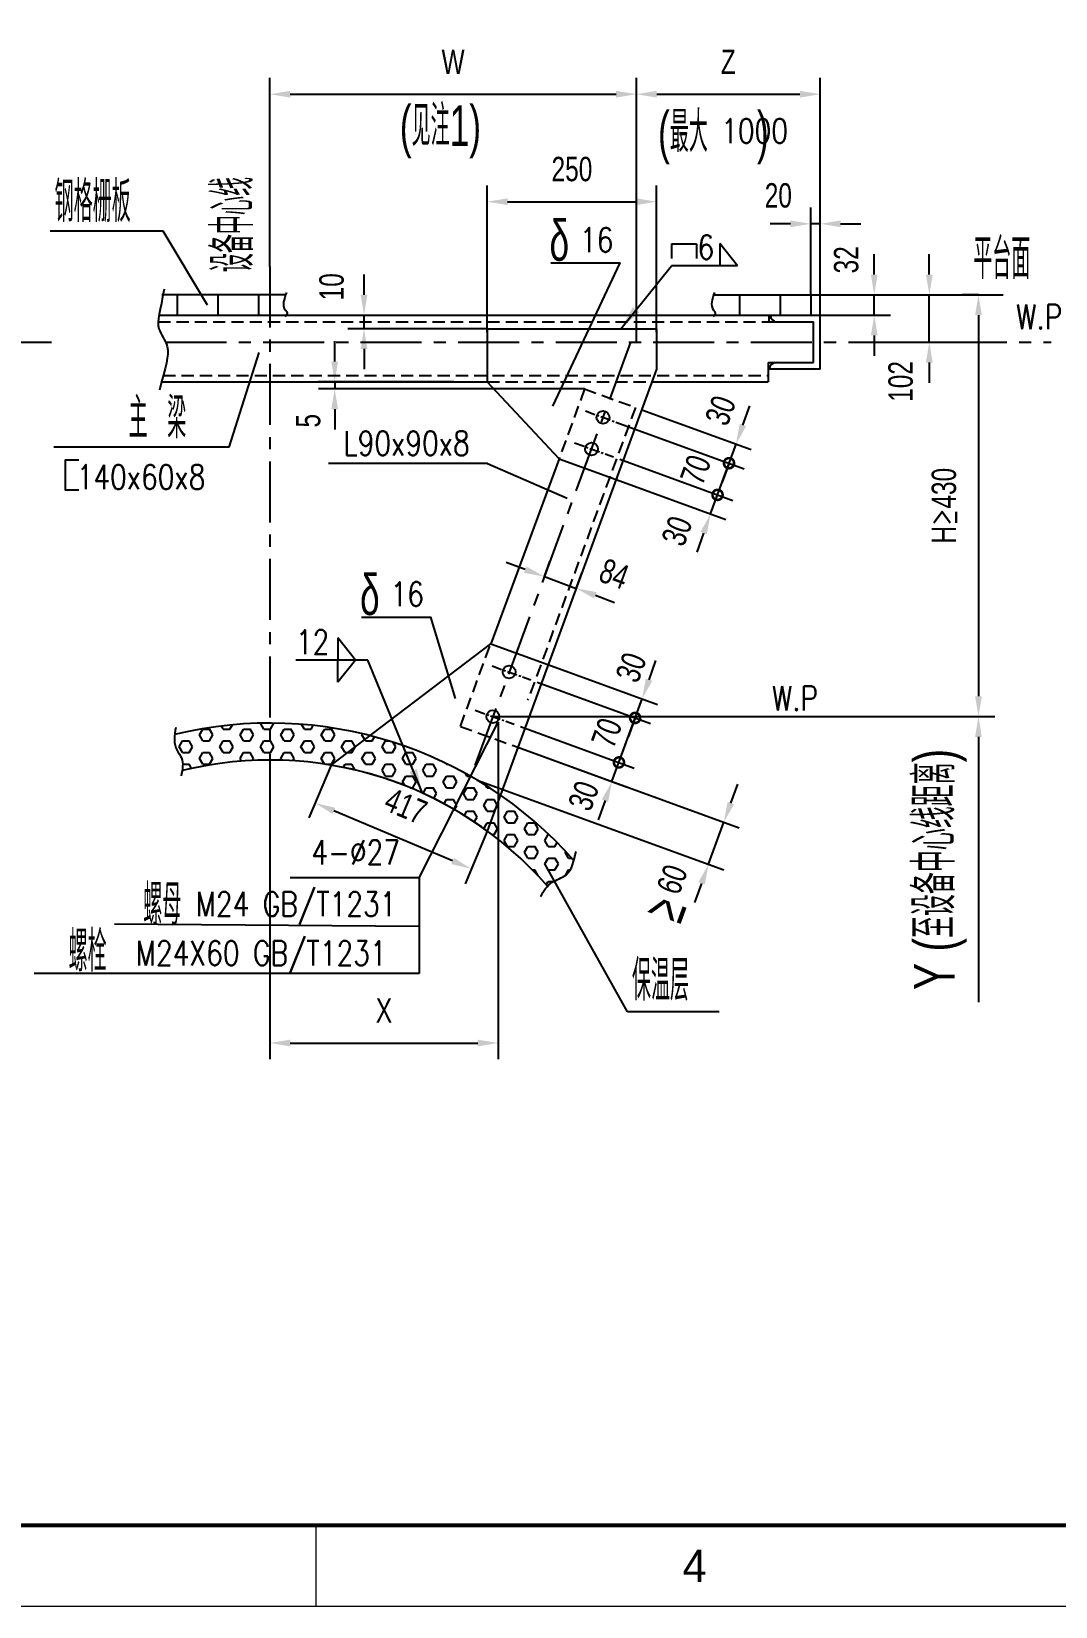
# Model space of a CAD drawing. Extents: x 148 to 221443, y -36682 to 6758.
# Drawn here: x 48736 to 51256, y -22570 to -18694 of the extents above; entities that cross this region are included whole.
import ezdxf
from ezdxf.enums import TextEntityAlignment as Align

# ---------------------------------------------------------------- set-up
doc = ezdxf.new("R2010")
doc.units = 0
doc.header["$LTSCALE"] = 10
doc.header["$MEASUREMENT"] = 0
doc.linetypes.add('CENTERX2', pattern=[4, 2.5, -0.5, 0.5, -0.5])
doc.linetypes.add('HIDDENX2', pattern=[0.75, 0.5, -0.25])
for name, color, linetype in [('2', 4, 'Continuous'), ('3', 255, 'Continuous'), ('CENTER', 1, 'CENTERX2'), ('HIDDEN', 7, 'HIDDENX2'), ('RED', 7, 'Continuous'), ('WHITE', 7, 'Continuous')]:
    doc.layers.add(name, color=color, linetype=linetype)
doc.layers.add('2（细实线）', color=3, linetype='Continuous', lineweight=20)
doc.layers.add('图框层', color=7, linetype='Continuous', lineweight=15)
doc.styles.add('HZ', font='ROMS.SHX', dxfattribs={"width": 0.75, "bigfont": 'GBCBIG.SHX'})
doc.styles.get("Standard").update_dxf_attribs({"font": 'wison_e.shx', "width": 0.75, "bigfont": 'wison_c.shx'})
doc.styles.add('XW', font='ROMANS.shx', dxfattribs={"width": 0.85})
doc.dimstyles.new('DIM1', dxfattribs={"dimscale": 20, "dimtxt": 3, "dimasz": 2.5, "dimexe": 2, "dimexo": 0, "dimgap": 1, "dimtad": 0, "dimdec": 0, "dimzin": 0, "dimdsep": 46, "dimtxsty": 'Standard', "dimcen": 2, "dimclrd": 3, "dimclre": 3, "dimclrt": 3, "dimadec": 0, "dimazin": 0, "dimtfac": 0.666667, "dimtdec": 0, "dimtofl": 0, "dimtmove": 2, "dimatfit": 1, "dimfxl": 2, "dimtvp": 1.333333, "dimtolj": 1, "dimtzin": 0, "dimarcsym": 0})

# ---------------------------------------------------------------- blocks, each defined once
blk = doc.blocks.new('*D1037')
at = {"color": 3, "lineweight": -2}
for p, q in [((50224.8, -19458.3), (50224.8, -18808)), ((50677.2, -19391.7), (50677.2, -18808)), ((50274.8, -18848), (50627.2, -18848))]:
    blk.add_line(p, q, dxfattribs=at)
at = {"color": 3}
for points in [[(50274.8, -18839.7), (50274.8, -18856.3), (50224.8, -18848)], [(50627.2, -18856.3), (50627.2, -18839.7), (50677.2, -18848)]]:
    blk.add_solid(points, dxfattribs=at)
at = {"layer": 'Defpoints', "color": 0}
for p in [(50677.2, -18848), (50677.2, -19391.7), (50224.8, -19458.3)]:
    blk.add_point(p, dxfattribs=at)
at = {"color": 3, "insert": (50451, -18768), "char_height": 60, "attachment_point": 5}
blk.add_mtext('\\A1;Z', dxfattribs=at)
blk = doc.blocks.new('*D1038')
at = {"color": 3, "lineweight": -2}
for p, q in [((49322.9, -19271.8), (49322.9, -18808)), ((50224.8, -19458.3), (50224.8, -18808)), ((49372.9, -18848), (50174.8, -18848))]:
    blk.add_line(p, q, dxfattribs=at)
at = {"color": 3}
for points in [[(49372.9, -18839.7), (49372.9, -18856.3), (49322.9, -18848)], [(50174.8, -18856.3), (50174.8, -18839.7), (50224.8, -18848)]]:
    blk.add_solid(points, dxfattribs=at)
at = {"layer": 'Defpoints', "color": 0}
for p in [(50224.8, -18848), (49322.9, -19271.8), (50224.8, -19458.3)]:
    blk.add_point(p, dxfattribs=at)
at = {"color": 3, "insert": (49773.8, -18768), "char_height": 60, "attachment_point": 5}
blk.add_mtext('\\A1;W', dxfattribs=at)
blk = doc.blocks.new('*D1039')
at = {"color": 3, "lineweight": -2}
for p, q in [((49857.9, -19433.3), (49857.9, -19072.5)), ((50274.5, -19433.3), (50274.5, -19072.5)), ((49907.9, -19112.5), (50224.5, -19112.5))]:
    blk.add_line(p, q, dxfattribs=at)
at = {"color": 3}
for points in [[(49907.9, -19104.2), (49907.9, -19120.9), (49857.9, -19112.5)], [(50224.5, -19120.9), (50224.5, -19104.2), (50274.5, -19112.5)]]:
    blk.add_solid(points, dxfattribs=at)
at = {"layer": 'Defpoints', "color": 0}
for p in [(50274.5, -19112.5), (49857.9, -19433.3), (50274.5, -19433.3)]:
    blk.add_point(p, dxfattribs=at)
at = {"color": 3, "insert": (50066.2, -19032.5), "char_height": 60, "attachment_point": 5}
blk.add_mtext('\\A1;250', dxfattribs=at)
blk = doc.blocks.new('*D1040')
at = {"color": 3, "lineweight": -2}
for p, q in [((49554.6, -19341.7), (49554.6, -19291.7)), ((49302.9, -19391.7), (49594.6, -19391.7)), ((49857.9, -19425), (49514.6, -19425)), ((49554.6, -19475), (49554.6, -19525))]:
    blk.add_line(p, q, dxfattribs=at)
at = {"color": 3}
for points in [[(49546.3, -19341.7), (49562.9, -19341.7), (49554.6, -19391.7)], [(49562.9, -19475), (49546.3, -19475), (49554.6, -19425)]]:
    blk.add_solid(points, dxfattribs=at)
at = {"layer": 'Defpoints', "color": 0}
for p in [(49302.9, -19391.7), (49554.6, -19391.7), (49857.9, -19425)]:
    blk.add_point(p, dxfattribs=at)
at = {"color": 3, "insert": (49475, -19321.9), "char_height": 60, "attachment_point": 5, "rotation": 90}
blk.add_mtext('\\A1;10', dxfattribs=at)
blk = doc.blocks.new('*D1041')
at = {"color": 3, "lineweight": -2}
for p, q in [((50194.9, -19662.3), (50490.2, -19769.8)), ((50183.8, -19746.4), (50461.8, -19847.6))]:
    blk.add_line(p, q, dxfattribs=at)
at = {"layer": 'Defpoints', "color": 0}
for p in [(50194.9, -19662.3), (50183.8, -19746.4), (50424.2, -19834)]:
    blk.add_point(p, dxfattribs=at)
at = {"color": 3, "insert": (50370.8, -19772.1), "char_height": 60, "attachment_point": 5, "rotation": 70}
blk.add_mtext('\\A1;70', dxfattribs=at)
blk = doc.blocks.new('_None')
blk = doc.blocks.new('_DotSmall')
at = {"layer": 'WHITE', "color": 0, "const_width": 0.5}
blk.add_lwpolyline([(-0.0625, 0, 1), (0.0625, 0, 1)], format="xyb", close=True, dxfattribs=at)
blk = doc.blocks.new('*D1042')
at = {"color": 3, "lineweight": -2}
for p, q in [((50238.1, -19624.8), (50507.4, -19722.8)), ((50486.9, -19662.2), (50504, -19615.2)), ((50210.6, -19668), (50490.3, -19769.8)), ((50452.7, -19756.1), (50435.6, -19803.1))]:
    blk.add_line(p, q, dxfattribs=at)
at = {"color": 3}
blk.add_solid([(50479.1, -19659.3), (50494.8, -19665), (50469.8, -19709.1)], dxfattribs=at)
at = {"layer": 'Defpoints', "color": 0}
for p in [(50238.1, -19624.8), (50210.6, -19668), (50452.7, -19756.1)]:
    blk.add_point(p, dxfattribs=at)
at = {"color": 3, "lineweight": -2, "xscale": 50, "yscale": 50, "zscale": 50, "rotation": 69.99999999997003}
blk.add_blockref('_DotSmall', (50452.7, -19756.1), dxfattribs=at)
at = {"color": 3, "insert": (50432, -19626.3), "char_height": 60, "attachment_point": 5, "rotation": 70}
blk.add_mtext('\\A1;30', dxfattribs=at)
blk = doc.blocks.new('*D1043')
at = {"color": 3, "lineweight": -2}
for p, q in [((50183.8, -19746.4), (50462.1, -19847.7)), ((50175, -19796.5), (50445, -19894.7)), ((50424.5, -19834), (50441.6, -19787.1)), ((50390.3, -19928), (50373.2, -19975))]:
    blk.add_line(p, q, dxfattribs=at)
at = {"color": 3}
blk.add_solid([(50398.1, -19930.9), (50382.5, -19925.2), (50407.4, -19881)], dxfattribs=at)
at = {"layer": 'Defpoints', "color": 0}
for p in [(50183.8, -19746.4), (50175, -19796.5), (50407.4, -19881)]:
    blk.add_point(p, dxfattribs=at)
at = {"color": 3, "lineweight": -2, "xscale": 50, "yscale": 50, "zscale": 50, "rotation": 249.9999999999684}
blk.add_blockref('_DotSmall', (50424.5, -19834), dxfattribs=at)
at = {"color": 3, "insert": (50324.8, -19922.9), "char_height": 60, "attachment_point": 5, "rotation": 70}
blk.add_mtext('\\A1;30', dxfattribs=at)
blk = doc.blocks.new('*D1044')
at = {"color": 3, "lineweight": -2}
for p, q in [((50007, -20251.6), (50276.4, -20349.7)), ((50255.9, -20289), (50273, -20242)), ((49980.9, -20295.4), (50259.3, -20396.7)), ((50221.7, -20383), (50204.6, -20430))]:
    blk.add_line(p, q, dxfattribs=at)
at = {"color": 3}
blk.add_solid([(50248, -20286.2), (50263.7, -20291.9), (50238.8, -20336)], dxfattribs=at)
at = {"layer": 'Defpoints', "color": 0}
for p in [(50007, -20251.6), (49980.9, -20295.4), (50221.7, -20383)]:
    blk.add_point(p, dxfattribs=at)
at = {"color": 3, "lineweight": -2, "xscale": 50, "yscale": 50, "zscale": 50, "rotation": 69.99999999996767}
blk.add_blockref('_DotSmall', (50221.7, -20383), dxfattribs=at)
at = {"color": 3, "insert": (50211.9, -20258.6), "char_height": 60, "attachment_point": 5, "rotation": 70}
blk.add_mtext('\\A1;30', dxfattribs=at)
blk = doc.blocks.new('*D1045')
at = {"color": 3, "lineweight": -2}
for p, q in [((49980.9, -20295.4), (50259.3, -20396.7)), ((49939.7, -20404.5), (50219.4, -20506.3))]:
    blk.add_line(p, q, dxfattribs=at)
at = {"layer": 'Defpoints', "color": 0}
for p in [(49980.9, -20295.4), (49939.7, -20404.5), (50181.8, -20492.6)]:
    blk.add_point(p, dxfattribs=at)
at = {"color": 3, "insert": (50151.9, -20419.8), "char_height": 60, "attachment_point": 5, "rotation": 70}
blk.add_mtext('\\A1;70', dxfattribs=at)
blk = doc.blocks.new('*D1046')
at = {"color": 3, "lineweight": -2}
for p, q in [((49939.7, -20404.5), (50219.4, -20506.3)), ((49932.9, -20455.2), (50202.3, -20553.3)), ((50181.8, -20492.6), (50198.9, -20445.6)), ((50147.6, -20586.6), (50130.5, -20633.6))]:
    blk.add_line(p, q, dxfattribs=at)
at = {"color": 3}
blk.add_solid([(50155.4, -20589.4), (50139.7, -20583.7), (50164.7, -20539.6)], dxfattribs=at)
at = {"layer": 'Defpoints', "color": 0}
for p in [(49939.7, -20404.5), (49932.9, -20455.2), (50164.7, -20539.6)]:
    blk.add_point(p, dxfattribs=at)
at = {"color": 3, "lineweight": -2, "xscale": 50, "yscale": 50, "zscale": 50, "rotation": 249.9999999999634}
blk.add_blockref('_DotSmall', (50181.8, -20492.6), dxfattribs=at)
at = {"color": 3, "insert": (50095.1, -20574.7), "char_height": 60, "attachment_point": 5, "rotation": 70}
blk.add_mtext('\\A1;30', dxfattribs=at)
blk = doc.blocks.new('*D1047')
at = {"color": 3, "lineweight": -2}
for p, q in [((49884.5, -20393.3), (49884.5, -21223.2)), ((49322.9, -20538.5), (49322.9, -21223.2)), ((49372.9, -21183.2), (49834.5, -21183.2))]:
    blk.add_line(p, q, dxfattribs=at)
at = {"color": 3}
for points in [[(49372.9, -21174.9), (49372.9, -21191.6), (49322.9, -21183.2)], [(49834.5, -21191.6), (49834.5, -21174.9), (49884.5, -21183.2)]]:
    blk.add_solid(points, dxfattribs=at)
at = {"layer": 'Defpoints', "color": 0}
for p in [(49884.5, -20393.3), (49322.9, -20538.5), (49884.5, -21183.2)]:
    blk.add_point(p, dxfattribs=at)
at = {"color": 3, "insert": (49603.7, -21103.2), "char_height": 60, "attachment_point": 5}
blk.add_mtext('\\A1;X', dxfattribs=at)
blk = doc.blocks.new('*D1048')
at = {"color": 3, "lineweight": -2}
for p, q in [((49932.9, -20455.2), (50477.5, -20653.5)), ((49832.6, -20535.9), (50439.9, -20756.9)), ((50457.1, -20592.8), (50474.2, -20545.8)), ((50385.2, -20790.2), (50368.1, -20837.2))]:
    blk.add_line(p, q, dxfattribs=at)
at = {"color": 3}
for points in [[(50449.2, -20590), (50464.9, -20595.7), (50440, -20639.8)], [(50393, -20793), (50377.4, -20787.3), (50402.3, -20743.2)]]:
    blk.add_solid(points, dxfattribs=at)
at = {"layer": 'Defpoints', "color": 0}
for p in [(49932.9, -20455.2), (49832.6, -20535.9), (50402.3, -20743.2)]:
    blk.add_point(p, dxfattribs=at)
at = {"color": 3, "insert": (50313, -20780.4), "char_height": 60, "attachment_point": 5, "rotation": 70}
blk.add_mtext('\\A1;60', dxfattribs=at)
blk = doc.blocks.new('*D1049')
at = {"color": 3, "lineweight": -2}
for p, q in [((49871.7, -20379.8), (51106.5, -20379.8)), ((51066.5, -20429.8), (51066.5, -21082.3))]:
    blk.add_line(p, q, dxfattribs=at)
at = {"color": 3}
blk.add_solid([(51074.8, -20429.8), (51058.2, -20429.8), (51066.5, -20379.8)], dxfattribs=at)
at = {"layer": 'Defpoints', "color": 0}
for p in [(49871.7, -20379.8), (50881.2, -21082.3), (51066.5, -21082.3)]:
    blk.add_point(p, dxfattribs=at)
at = {"color": 3, "insert": (50972.7, -20756), "char_height": 100, "attachment_point": 5, "rotation": 90, "style": 'HZ'}
blk.add_mtext('\\A1;Y (至设备中心线距离)', dxfattribs=at)
blk = doc.blocks.new('*D1050')
at = {"color": 3, "lineweight": -2}
for p, q in [((50945.5, -19291.7), (50945.5, -19241.7)), ((50653.8, -19341.7), (50985.5, -19341.7)), ((50881.2, -19458.3), (50985.5, -19458.3)), ((50945.5, -19508.3), (50945.5, -19558.3))]:
    blk.add_line(p, q, dxfattribs=at)
at = {"color": 3}
for points in [[(50937.1, -19291.7), (50953.8, -19291.7), (50945.5, -19341.7)], [(50953.8, -19508.3), (50937.1, -19508.3), (50945.5, -19458.3)]]:
    blk.add_solid(points, dxfattribs=at)
at = {"layer": 'Defpoints', "color": 0}
for p in [(50653.8, -19341.7), (50881.2, -19458.3), (50945.5, -19458.3)]:
    blk.add_point(p, dxfattribs=at)
at = {"color": 3, "insert": (50875.2, -19554.9), "char_height": 60, "attachment_point": 5, "rotation": 90}
blk.add_mtext('\\A1;102', dxfattribs=at)
blk = doc.blocks.new('*D1051')
at = {"color": 3, "lineweight": -2}
for p, q in [((49482.4, -19505.9), (49482.4, -19455.9)), ((49775.5, -19555.9), (49442.4, -19555.9)), ((50097.3, -19573.4), (49442.4, -19573.4)), ((49482.4, -19623.4), (49482.4, -19673.4))]:
    blk.add_line(p, q, dxfattribs=at)
at = {"color": 3}
for points in [[(49474.1, -19505.9), (49490.7, -19505.9), (49482.4, -19555.9)], [(49490.7, -19623.4), (49474.1, -19623.4), (49482.4, -19573.4)]]:
    blk.add_solid(points, dxfattribs=at)
at = {"layer": 'Defpoints', "color": 0}
for p in [(49482.4, -19555.9), (49775.5, -19555.9), (50097.3, -19573.4)]:
    blk.add_point(p, dxfattribs=at)
at = {"color": 3, "insert": (49417.4, -19651.6), "char_height": 60, "attachment_point": 5, "rotation": 90}
blk.add_mtext('\\A1;5', dxfattribs=at)
blk = doc.blocks.new('*D1052')
at = {"color": 3, "linetype": 'Continuous', "lineweight": -2}
for p, q in [((49473.5, -20499.2), (49418.7, -20629.2)), ((49772.5, -20735.1), (49480.3, -20611.8)), ((49857.9, -20661.4), (49803.1, -20791.4))]:
    blk.add_line(p, q, dxfattribs=at)
at = {"color": 3}
for points in [[(49483.6, -20604.1), (49477.1, -20619.5), (49434.3, -20592.4)], [(49769.3, -20742.7), (49775.8, -20727.4), (49818.6, -20754.5)]]:
    blk.add_solid(points, dxfattribs=at)
at = {"layer": 'Defpoints', "color": 0}
for p in [(49473.5, -20499.2), (49434.3, -20592.4), (49857.9, -20661.4)]:
    blk.add_point(p, dxfattribs=at)
at = {"color": 3, "insert": (49657.5, -20599.7), "char_height": 60, "attachment_point": 5, "rotation": 337.1281}
blk.add_mtext('\\A1;417', dxfattribs=at)
blk = doc.blocks.new('*D1054')
at = {"color": 3, "linetype": 'Continuous', "lineweight": -2}
for p, q in [((49951.4, -20018.1), (49904.5, -20000.9)), ((49998.4, -20035.3), (50012.1, -19997.8)), ((50076.9, -20064.1), (50090.6, -20026.6)), ((50123.8, -20081.3), (50170.7, -20098.6))]:
    blk.add_line(p, q, dxfattribs=at)
at = {"color": 3}
for points in [[(49948.5, -20026), (49954.3, -20010.3), (49998.4, -20035.3)], [(50126.7, -20073.5), (50120.9, -20089.2), (50076.9, -20064.1)]]:
    blk.add_solid(points, dxfattribs=at)
at = {"layer": 'Defpoints', "color": 0}
for p in [(49998.4, -20035.3), (50076.9, -20064.1), (50076.9, -20064.1)]:
    blk.add_point(p, dxfattribs=at)
at = {"color": 3, "insert": (50170, -20028.6), "char_height": 60, "attachment_point": 5, "rotation": 339.8645}
blk.add_mtext('\\A1;84', dxfattribs=at)
blk = doc.blocks.new('*D1062')
at = {"color": 3, "linetype": 'Continuous', "lineweight": -2}
for p, q in [((51066.5, -19341.7), (51026.5, -19341.7)), ((51066.5, -19391.7), (51066.5, -20329.8)), ((50735.7, -20379.8), (51106.5, -20379.8))]:
    blk.add_line(p, q, dxfattribs=at)
at = {"color": 3}
for points in [[(51074.8, -19391.7), (51058.2, -19391.7), (51066.5, -19341.7)], [(51058.2, -20329.8), (51074.8, -20329.8), (51066.5, -20379.8)]]:
    blk.add_solid(points, dxfattribs=at)
at = {"layer": 'Defpoints', "color": 0}
for p in [(51066.5, -19341.7), (50735.7, -20379.8), (51066.5, -20379.8)]:
    blk.add_point(p, dxfattribs=at)
at = {"color": 3, "insert": (50981.7, -19860.7), "char_height": 60, "attachment_point": 5, "rotation": 90}
blk.add_mtext('\\A1;H{\\fRomanS|b0|i0|c134|p2;≥}430', dxfattribs=at)
blk = doc.blocks.new('*D1065')
at = {"color": 3, "linetype": 'Continuous', "lineweight": -2}
for p, q in [((50810, -19291.7), (50810, -19241.7)), ((50653.8, -19341.7), (50850, -19341.7)), ((50677.2, -19391.7), (50850, -19391.7)), ((50810, -19441.7), (50810, -19491.7))]:
    blk.add_line(p, q, dxfattribs=at)
at = {"color": 3}
for points in [[(50801.7, -19291.7), (50818.3, -19291.7), (50810, -19341.7)], [(50818.3, -19441.7), (50801.7, -19441.7), (50810, -19391.7)]]:
    blk.add_solid(points, dxfattribs=at)
at = {"layer": 'Defpoints', "color": 0}
for p in [(50653.8, -19341.7), (50677.2, -19391.7), (50810, -19391.7)]:
    blk.add_point(p, dxfattribs=at)
at = {"color": 3, "insert": (50741.2, -19255.6), "char_height": 60, "attachment_point": 5, "rotation": 90}
blk.add_mtext('\\A1;32', dxfattribs=at)
blk = doc.blocks.new('*D1069')
at = {"color": 3, "linetype": 'Continuous', "lineweight": -2}
for p, q in [((50653.8, -19341.7), (50653.8, -19127)), ((50677.2, -19391.7), (50677.2, -19127)), ((50603.8, -19167), (50553.8, -19167)), ((50727.2, -19167), (50777.2, -19167))]:
    blk.add_line(p, q, dxfattribs=at)
at = {"color": 3}
for points in [[(50603.8, -19175.3), (50603.8, -19158.7), (50653.8, -19167)], [(50727.2, -19158.7), (50727.2, -19175.3), (50677.2, -19167)]]:
    blk.add_solid(points, dxfattribs=at)
at = {"layer": 'Defpoints', "color": 0}
for p in [(50653.8, -19167), (50653.8, -19341.7), (50677.2, -19391.7)]:
    blk.add_point(p, dxfattribs=at)
at = {"color": 3, "insert": (50574.1, -19097.3), "char_height": 60, "attachment_point": 5}
blk.add_mtext('\\A1;20', dxfattribs=at)
blk = doc.blocks.new('a2')
blk.add_line((15615.59, 9706.74), (15615.59, 9716.74))
at = {"layer": '图框层', "ltscale": 10}
blk.add_lwpolyline([(15311.09, 10126.74), (15905.09, 10126.74), (15905.09, 9706.74), (15311.09, 9706.74)], close=True, dxfattribs=at)
at = {"layer": '图框层', "ltscale": 10, "const_width": 0.5}
blk.add_lwpolyline([(15336.09, 10116.74), (15895.09, 10116.74), (15895.09, 9716.74), (15336.09, 9716.74)], close=True, dxfattribs=at)
at = {"style": 'HZ'}
blk.add_text('4', height=4, dxfattribs=at).set_placement((15662.17, 9711.74), align=Align.MIDDLE)

msp = doc.modelspace()

# ---------------------------------------------------------------- hatches: boundary and pattern name
at = {"layer": '2', "linetype": 'Continuous'}
h = msp.add_hatch(dxfattribs=at)
h.set_pattern_fill('HEX', color=3, scale=133.333333, style=0)
h.set_pattern_definition([(0, (65957.82, -26674.818), (0, 28.867513), [16.66667, -33.33333]), (120, (65957.82, -26674.818), (-25, -14.433757), [16.66667, -33.33333]), (60, (65974.487, -26674.818), (-25, 14.433757), [16.66667, -33.33333])])
h.paths.add_polyline_path([(49322.8611, -20395.7434), (49322.8611, -20486.6248, -0.077247128), (49597.978, -20529.3839), (49626.7196, -20443.1593, 0.077553655)])
edge = h.paths.add_edge_path()
edge.add_line((49322.8611, -20486.6248), (49322.8611, -20395.7434))
edge.add_arc((49322.8611, -21393.0704), 997.327, 90, 103.5837498)
edge.add_spline(control_points=[(49088.6225, -20423.641), (49087.1335, -20437.8111), (49088.5846, -20458.3467), (49109.9815, -20483.9812), (49108.9851, -20501.7733), (49107.0901, -20512.6804)], knot_values=[19.555790087, 19.555790087, 19.555790087, 19.555790087, 44.393820247, 57.303182116, 76.18035137, 76.18035137, 76.18035137, 76.18035137], degree=3, periodic=0)
edge.add_arc((49322.8611, -21393.0704), 906.4456, 90, 103.7709356, ccw=False)
h.paths.add_polyline_path([(49896.3445, -20691.1014), (49896.3445, -20577.1182, 0.075903807), (49626.7196, -20443.1593), (49597.978, -20529.3839, -0.094435082)])
edge = h.paths.add_edge_path()
edge.add_line((49896.3445, -20577.1182), (49896.3445, -20691.1014))
edge.add_arc((49322.8611, -21393.0704), 906.4456, 41.0958999, 50.7524187, ccw=False)
edge.add_spline(control_points=[(50005.968, -20797.2444), (50009.5183, -20793.4719), (50022.7231, -20782.2309), (50056.7061, -20772.9844), (50067.264, -20748.4543), (50071.225, -20733.8188)], knot_values=[32.031214709, 32.031214709, 32.031214709, 32.031214709, 41.576270709, 64.022572381, 89.598805579, 89.598805579, 89.598805579, 89.598805579], degree=3, periodic=0)
edge.add_arc((49322.8611, -21393.0704), 997.327, 41.3775949, 54.8989396)

# ---------------------------------------------------------------- linework, layer by layer
at = {"color": 3, "linetype": 'Continuous'}
for p, q in [((50310.8813, -19216.1916), (50373.0075, -19216.1916)), ((50310.8813, -19216.1916), (50310.8813, -19252.0602)), ((50373.0075, -19216.1916), (50373.0075, -19252.0602))]:
    msp.add_line(p, q, dxfattribs=at)
at = {"linetype": 'Continuous'}
for p, q in [((50430.0339, -19215.3879), (50430.0339, -19270.0024)), ((50473.7686, -19270.0024), (50430.0339, -19215.3879)), ((50473.7686, -19270.0024), (50430.0339, -19270.0024)), ((49489.9722, -20186.1899), (49489.9722, -20240.8043)), ((49533.7069, -20240.8043), (49489.9722, -20186.1899)), ((49489.9722, -20295.4187), (49489.9722, -20240.8043)), ((49533.7069, -20240.8043), (49489.9722, -20295.4187))]:
    msp.add_line(p, q, dxfattribs=at)
at = {"color": 3}
msp.add_line((50921.1708, -19341.6642), (51127.6688, -19341.6642), dxfattribs=at)
at = {"color": 3, "linetype": 'Continuous'}
msp.add_lwpolyline([(48852.5363, -19748.6597), (48819.0925, -19748.6597), (48819.0925, -19821.5786), (48852.5363, -19821.5786)], dxfattribs=at)
at = {"color": 3}
for radius, start, end in [(997.327, 41.3775949, 103.5837498), (906.4456, 41.0958999, 103.7709356)]:
    msp.add_arc((49322.8611, -21393.0704), radius, start, end, dxfattribs=at)
at = {"layer": '2', "color": 3, "linetype": 'Continuous'}
for p, q in [((50186.6023, -19424.9976), (50310.8933, -19270.0024)), ((50473.7686, -19270.0024), (50310.8933, -19270.0024)), ((49222.8203, -19717.0001), (49296.4975, -19483.6558)), ((49222.8203, -19717.0001), (48791.1155, -19717.0001)), ((49858.365, -19757.0703), (49467.2654, -19757.0703)), ((49858.365, -19757.0703), (50054.495, -19842.083)), ((49564.3542, -20240.8043), (49386.7811, -20240.8043)), ((49698.1003, -20567.9406), (49564.3542, -20240.8043)), ((49690.4718, -20776.9961), (49884.5168, -20393.2928)), ((49690.4718, -20776.9961), (49372.7826, -20776.9961)), ((49690.4718, -20776.9961), (49690.4718, -21011.8335)), ((50202.502, -21106.4101), (49999.4873, -20742.5438)), ((49690.4718, -20896.2542), (48941.0027, -20890.8262)), ((49690.4718, -21011.8335), (48742.5584, -21011.8335)), ((50428.0793, -21106.4101), (50202.502, -21106.4101))]:
    msp.add_line(p, q, dxfattribs=at)
for points in [[(48782.2159, -19184.6068), (49059.4395, -19184.6068), (49168.3174, -19366.6639)], [(50014.4387, -19263.2835), (50184.3589, -19263.2835), (50018.6941, -19615.4355)], [(49548.2709, -20135.0372), (49718.1912, -20135.0372), (49779.2685, -20335.0283)]]:
    msp.add_lwpolyline(points, dxfattribs=at)
for points, knots in [([(49062.5567, -19327.5207), (49053.3622, -19382.8228), (49037.5422, -19420.6219), (49083.8043, -19473.5113), (49065.0567, -19519.0756), (49051.4276, -19576.3444)], [0, 0, 0, 0, 39.248188141, 67.529390157, 109.117499153, 109.117499153, 109.117499153, 109.117499153]), ([(49091.2664, -20406.7194), (49087.2246, -20426.9005), (49084.9554, -20453.7613), (49112.8118, -20487.1345), (49107.7932, -20510.1096), (49104.4241, -20525.5332)], [9.951640217, 9.951640217, 9.951640217, 9.951640217, 44.393820247, 57.303182116, 83.670348965, 83.670348965, 83.670348965, 83.670348965]), ([(49988.9221, -20822.8842), (49996.1872, -20808.4517), (50011.8419, -20785.1916), (50064.1206, -20770.9669), (50071.5698, -20734.4721), (50076.259, -20711.4989)], [13.598303043, 13.598303043, 13.598303043, 13.598303043, 41.576270709, 64.022572381, 102.159160562, 102.159160562, 102.159160562, 102.159160562])]:
    msp.add_open_spline(points, degree=3, knots=knots, dxfattribs=at)
for points in [[(49363.6816, -19336.2754), (49361.1532, -19379.7155), (49365.1987, -19385.7796), (49360.6475, -19395.8863)], [(50417.0271, -19336.2755), (50414.4987, -19379.7156), (50418.5442, -19385.7796), (50413.993, -19395.8864)]]:
    msp.add_spline(points, degree=3, dxfattribs=at)
for points in [[(50231.9397, -19384.4449), (50216.3368, -19371.9329), (50186.6023, -19424.9976)], [(49684.6506, -20508.6185), (49666.138, -20516.1872), (49698.1003, -20567.9406)]]:
    msp.add_solid(points, dxfattribs=at)
at = {"layer": '3', "color": 0}
for p, q in [((49361.1842, -19341.6642), (49056.7791, -19341.6642)), ((49095.2269, -19341.6642), (49095.2269, -19391.6642)), ((49195.2269, -19341.6642), (49195.2269, -19391.6642)), ((49295.2269, -19341.6642), (49295.2269, -19391.6642))]:
    msp.add_line(p, q, dxfattribs=at)
at = {"layer": 'CENTER', "ltscale": 6}
for p, q in [((49322.8611, -19271.7673), (49322.8611, -20538.4603)), ((46754.4927, -19458.3309), (48785.5489, -19458.3309)), ((49066.3031, -19458.3309), (51245.6344, -19458.3309))]:
    msp.add_line(p, q, dxfattribs=at)
at = {"layer": 'CENTER', "linetype": 'CENTERX2', "ltscale": 6}
msp.add_line((50210.2813, -19458.3309), (49817.7196, -20527.1742), dxfattribs=at)
at = {"layer": 'CENTER'}
for p, q in [((50099.4143, -19627.526), (50194.9494, -19662.2979)), ((50072.5703, -19705.9615), (50168.1054, -19740.7335)), ((49869.7495, -20254.8957), (49965.2847, -20289.6677)), ((49828.4825, -20364.0298), (49924.0176, -20398.8017))]:
    msp.add_line(p, q, dxfattribs=at)
at = {"layer": 'HIDDEN', "ltscale": 6}
for p, q in [((49048.2298, -19408.3309), (50551.2016, -19408.3309)), ((49060.6259, -19539.9041), (50547.4201, -19539.9041)), ((49857.862, -19555.8709), (50274.5287, -19555.8709)), ((50097.282, -19573.4099), (50034.4957, -19745.1799)), ((50097.1624, -19573.3663), (50222.4167, -19619.0718)), ((50222.4167, -19619.0718), (49957.2614, -20339.619)), ((49791.9534, -20403.9582), (49866.2558, -20200.4152)), ((49791.9582, -20403.9449), (49932.9122, -20455.248))]:
    msp.add_line(p, q, dxfattribs=at)
at = {"layer": 'RED', "color": 3}
for p, q in [((50677.2002, -19167.0142), (50653.7872, -19167.0142)), ((50810.0068, -19391.6642), (50810.0068, -19341.6642)), ((50945.4709, -19458.3309), (50945.4709, -19341.6642)), ((49554.589, -19424.9976), (49554.589, -19391.6642)), ((49482.4078, -19555.8709), (49482.4078, -19573.4099)), ((50407.387, -19881.0337), (50469.9378, -19709.1767)), ((49998.3556, -20035.3495), (50076.8603, -20064.1333)), ((50164.6639, -20539.5987), (50238.7683, -20335.9987)), ((50402.3138, -20743.2143), (50439.9549, -20639.7964))]:
    msp.add_line(p, q, dxfattribs=at)
at = {"layer": 'RED'}
for p, q in [((50414.5297, -19341.6642), (50653.7872, -19341.6642)), ((50478.2853, -19341.6642), (50478.2853, -19391.6642)), ((50578.2853, -19341.6642), (50578.2853, -19391.6642)), ((50653.7872, -19341.6642), (50653.7872, -19391.6642)), ((49050.2429, -19391.6642), (50677.2002, -19391.6642)), ((50551.2016, -19408.3309), (50551.2016, -19391.6642)), ((50551.2016, -19408.3309), (50660.5336, -19408.3309)), ((50660.5336, -19508.3309), (50660.5336, -19408.3309)), ((50677.2002, -19524.9976), (50677.2002, -19391.6642)), ((49857.862, -19424.9976), (49857.862, -19555.8709)), ((49857.862, -19424.9976), (50274.5287, -19424.9976)), ((50274.5287, -19424.9976), (50274.5287, -19524.9976)), ((50274.5287, -19524.9976), (49857.8904, -20661.3687)), ((50548.8669, -19508.3309), (50660.5336, -19508.3309)), ((50548.8669, -19508.3309), (50660.5336, -19508.3309)), ((50548.8669, -19508.3309), (50548.8669, -19524.9976)), ((50548.8669, -19508.3309), (50548.8669, -19555.8709)), ((50677.2002, -19524.9976), (50548.8669, -19524.9976)), ((49056.4859, -19555.8709), (49857.862, -19555.8709)), ((50034.4957, -19745.1799), (49857.862, -19555.8709)), ((50274.5287, -19555.8709), (50548.8669, -19555.8709)), ((50034.4957, -19745.1799), (49866.2558, -20200.4152)), ((50034.4957, -19745.1799), (50175.0159, -19796.4576)), ((49473.5466, -20499.2373), (49866.2558, -20200.4152)), ((49866.2558, -20200.4152), (50007.0165, -20251.6479))]:
    msp.add_line(p, q, dxfattribs=at)
for centre in [(50142.6373, -19643.2579), (50114.4285, -19721.1967), (49911.6078, -20270.1309), (49871.7054, -20379.7617)]:
    msp.add_circle(centre, 15.8333, dxfattribs=at)
for centre, radius, start, end in [((50571.2016, -19391.6642), 16.6667, 180, 270), ((50568.8669, -19524.9976), 16.6667, 90, 180), ((49322.8611, -21393.0704), 906.4456, 53.8252719, 80.4308571)]:
    msp.add_arc(centre, radius, start, end, dxfattribs=at)

# ---------------------------------------------------------------- block references
at = {"layer": '2（细实线）', "xscale": 20, "yscale": 20, "zscale": 20}
msp.add_blockref('a2', (-262875.3202, -216704.8402), dxfattribs=at)

# ---------------------------------------------------------------- texts
at = {"color": 3}
for s, height, style, width, p in [('(见注1)', 100, 'HZ', 0.65, (49642.6907, -18975.3639)), ('(最大     )', 100, 'HZ', 0.65, (50278.1682, -18990.5622)), ('1000', 60, 'XW', 0.8, (50433.3209, -18968.352)), ('16', 60, 'XW', 0.8, (50085.9593, -19236.5909)), ('平台面', 100, 'HZ', 0.65, (51053.6319, -19302.949)), ('16', 60, 'XW', 0.8, (49619.7915, -20108.3446))]:
    msp.add_text(s, height=height, dxfattribs=dict(at, style=style, width=width)).set_placement(p)
at = {"color": 3, "style": 'HZ', "width": 0.65}
for s, rotation, p in [('设备中心线', 90, (49281.4232, -19285.8141)), ('≥', 70, (50332.7537, -20892.6036))]:
    msp.add_text(s, height=100, rotation=rotation, dxfattribs=at).set_placement(p)
at = {"color": 3, "linetype": 'Continuous', "style": 'XW', "width": 0.8}
for s, p in [('6', (50416.2692, -19224.697)), ('12', (49469.1835, -20196.3817))]:
    msp.add_text(s, height=60, dxfattribs=at).set_placement(p, align=Align.MIDDLE_RIGHT)
for s, p in [('W.P', (51159.5377, -19425.8415)), ('140x60x8', (48847.5233, -19820.0822)), ('W.P', (50558.7808, -20364.7712)), ('M24 GB/T1231', (49140.7906, -20871.1555)), ('M24X60 GB/T1231', (48993.2933, -20992.0076))]:
    msp.add_text(s, height=60, dxfattribs=at).set_placement(p)
at = {"layer": '2', "color": 3, "linetype": 'Continuous'}
for s, height, style, width, p in [('钢格栅板', 100, 'HZ', 0.65, (48793.3976, -19162.4225)), ('δ', 100, 'HZ', 0.65, (50010.8981, -19257.93)), ('主  梁', 100, 'HZ', 0.65, (48975.2369, -19694.7867)), ('L90x90x8', 60, 'XW', 0.8, (49504.088, -19736.9609)), ('δ', 100, 'HZ', 0.65, (49544.7303, -20129.6836)), ('4-%%c27', 60, 'XW', 0.8, (49425.1603, -20743.6729)), ('螺母', 100, 'HZ', 0.65, (49011.2991, -20892.4386)), ('螺栓', 100, 'HZ', 0.65, (48827.7071, -21007.2649)), ('保温层', 100, 'HZ', 0.65, (50213.8558, -21078.7385))]:
    msp.add_text(s, height=height, dxfattribs=dict(at, style=style, width=width)).set_placement(p)

# ---------------------------------------------------------------- dimensions: what is measured, and where the dimension line sits
for base, p1, p2, text, picture, middle in [((50224.8151, -18848.0004), (49322.8611, -19271.7673), (50224.8151, -19458.3309), 'W', '*D1038', (49773.8381, -18768.0004)), ((50677.2002, -18848.0004), (50224.8151, -19458.3309), (50677.2002, -19391.6642), 'Z', '*D1037', (50451.0077, -18768.0004)), ((50274.5287, -19112.5276), (49857.862, -19433.3309), (50274.5287, -19433.3309), '250', '*D1039', (50066.1954, -19032.5276)), ((49884.5168, -21183.2432), (49322.8611, -20538.4603), (49884.5168, -20393.2928), 'X', '*D1047', (49603.689, -21103.2432))]:
    dim = msp.add_linear_dim(base=base, p1=p1, p2=p2, text=text, dimstyle='DIM1')
    dim.commit()
    dim.dimension.update_dxf_attribs({"geometry": picture, "text_midpoint": middle})
at = {"linetype": 'Continuous'}
dim = msp.add_linear_dim(base=(50653.7872, -19167.0142), p1=(50677.2002, -19391.6642), p2=(50653.7872, -19341.6642), text='20', dimstyle='DIM1', dxfattribs=at)
dim.commit()
dim.dimension.update_dxf_attribs({"geometry": '*D1069', "text_midpoint": (50574.0655, -19097.3449), "dimtype": 160})
dim = msp.add_linear_dim(base=(50810.0068, -19391.6642), p1=(50653.7872, -19341.6642), p2=(50677.2002, -19391.6642), angle=90, text='32', dimstyle='DIM1', dxfattribs=at)
dim.commit()
dim.dimension.update_dxf_attribs({"geometry": '*D1065', "text_midpoint": (50741.188, -19255.6369), "dimtype": 160})
for base, p1, p2, angle, text, picture, middle in [((50945.4709, -19458.3309), (50653.7872, -19341.6642), (50881.1708, -19458.3309), 90, '102', '*D1050', (50875.2449, -19554.8754)), ((49554.589, -19391.6642), (49857.862, -19424.9976), (49302.8611, -19391.6642), 90, '10', '*D1040', (49475.0133, -19321.8743)), ((49482.4078, -19555.8709), (50097.282, -19573.4099), (49775.4507, -19555.8709), 90, '5', '*D1051', (49417.3686, -19651.586)), ((50402.3138, -20743.2143), (49932.9122, -20455.248), (49832.6249, -20535.8645), 70, '60', '*D1048', (50313.0444, -20780.3615))]:
    dim = msp.add_linear_dim(base=base, p1=p1, p2=p2, angle=angle, text=text, dimstyle='DIM1')
    dim.commit()
    dim.dimension.update_dxf_attribs({"geometry": picture, "text_midpoint": middle, "dimtype": 160})
at = {"color": 1, "linetype": 'Continuous'}
dim = msp.add_linear_dim(base=(51066.4913, -20379.8116), p1=(51066.4913, -19341.6642), p2=(50735.6608, -20379.8116), angle=90, text='H{\\fRomanS|b0|i0|c134|p2;≥}430', dimstyle='DIM1', dxfattribs=at)
dim.commit()
dim.dimension.update_dxf_attribs({"geometry": '*D1062', "text_midpoint": (50981.705, -19860.7379)})
for base, p1, p2, angle, text, override, picture, middle in [((50452.7242, -19756.1203), (50238.0735, -19624.785), (50210.611, -19667.9983), 250, '30', {"dimblk2": 'DOTSMALL', "dimsah": 1, "dimcen": 0}, '*D1042', (50431.9634, -19626.3059)), ((50424.2417, -19833.9595), (50194.9494, -19662.2979), (50183.767, -19746.4338), 250, '70', {"dimblk1": 'NONE', "dimblk2": 'NONE', "dimsah": 1, "dimsd1": 1, "dimsd2": 1}, '*D1041', (50370.7527, -19772.1015)), ((50407.387, -19881.0337), (50183.767, -19746.4338), (50175.0159, -19796.4576), 250, '30', {"dimblk1": 'DOTSMALL', "dimsah": 1}, '*D1043', (50324.7653, -19922.9163)), ((51066.4913, -21082.3424), (49871.7054, -20379.7617), (50881.1708, -21082.3424), 90, 'Y (至设备中心线距离)', {"dimtxt": 5, "dimtxsty": 'HZ', "dimblk2": 'NONE', "dimsah": 1, "dimcen": 0, "dimse2": 1}, '*D1049', (50972.7458, -20756.0442)), ((50221.6672, -20382.9833), (50007.0165, -20251.6479), (49980.9462, -20295.368), 250, '30', {"dimblk2": 'DOTSMALL', "dimsah": 1, "dimcen": 0}, '*D1044', (50211.8651, -20258.6113)), ((50181.7649, -20492.6141), (49980.9462, -20295.368), (49939.6792, -20404.5021), 250, '70', {"dimblk1": 'NONE', "dimblk2": 'NONE', "dimsah": 1, "dimsd1": 1, "dimsd2": 1}, '*D1045', (50151.923, -20419.761)), ((50164.6639, -20539.5987), (49939.6792, -20404.5021), (49932.9122, -20455.248), 250, '30', {"dimblk1": 'DOTSMALL', "dimsah": 1}, '*D1046', (50095.0814, -20574.7126))]:
    dim = msp.add_linear_dim(base=base, p1=p1, p2=p2, angle=angle, text=text, dimstyle='DIM1', override=override)
    dim.commit()
    dim.dimension.update_dxf_attribs({"geometry": picture, "text_midpoint": middle, "dimtype": 160})
dim = msp.add_linear_dim(base=(50076.8603, -20064.1333), p1=(49998.3556, -20035.3495), p2=(50076.8603, -20064.1333), angle=339.8645135, dimstyle='DIM1', dxfattribs=at)
dim.commit()
dim.dimension.update_dxf_attribs({"geometry": '*D1054', "text_midpoint": (50170.0435, -20028.5969), "dimtype": 161})
dim = msp.add_aligned_dim(p1=(49857.8904, -20661.3687), p2=(49473.5466, -20499.2373), distance=101.0791, dimstyle='DIM1', dxfattribs=at)
dim.commit()
dim.dimension.update_dxf_attribs({"geometry": '*D1052', "text_midpoint": (49657.5256, -20599.7248)})

doc.saveas('drawing.dxf')
